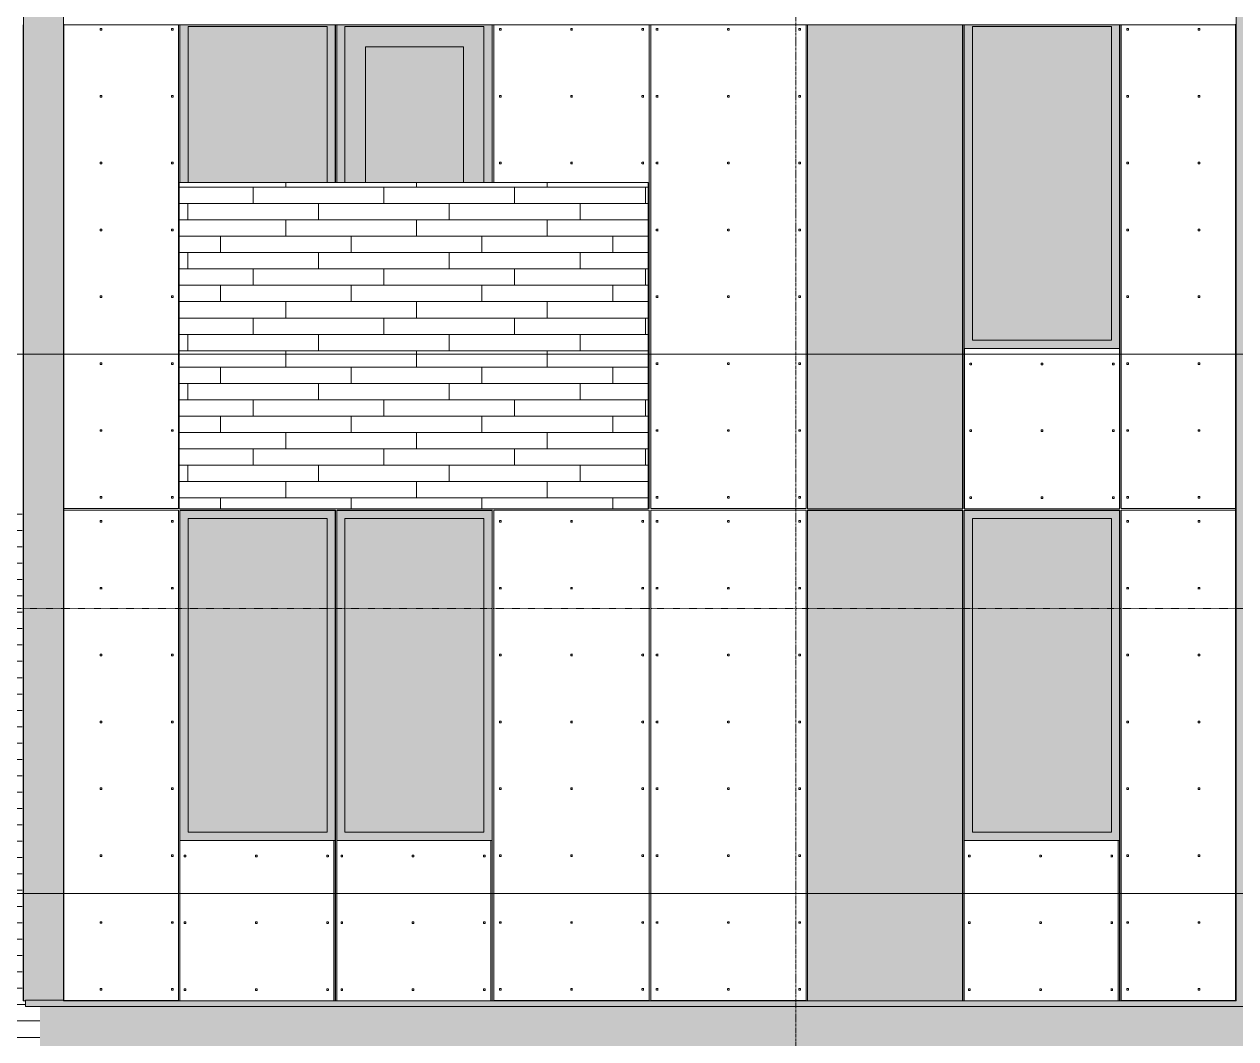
# Model space of a CAD drawing. Header units: inches. Extents: x 1750 to 7619, y -360 to 620.
# Drawn here: x 2638.4 to 2935, y 100.5 to 348.7 of the extents above; entities that cross this region are included whole.
import ezdxf

# ---------------------------------------------------------------- set-up
doc = ezdxf.new("R2010")
doc.units = ezdxf.units.IN
doc.header["$MEASUREMENT"] = 0
doc.linetypes.add('Aligning Line 1_8_', pattern=[0.25, 0.125, -0.125])
doc.linetypes.add('Grid Line 1_2_', pattern=[0.875, 0.5, -0.125, 0.125, -0.125])
for name, color, linetype, lineweight in [('0-1', 7, 'Continuous', 5), ('A-CLNG', 13, 'Continuous', 13), ('A-CLNG-1', 13, 'Continuous', 5), ('A-FLOR-LEVL-1', 51, 'Grid Line 1_2_', 9), ('A-GENM', 5, 'Continuous', 9), ('A-GLAZ', 151, 'Continuous', 13), ('A-GLAZ-1', 251, 'Continuous', 9), ('A-WALL', 113, 'Continuous', 13), ('A-WALL-PATT-1', 251, 'Continuous', 9), ('G-ANNO-SYMB', 111, 'Aligning Line 1_8_', 9), ('S-GRID-1', 1, 'Grid Line 1_2_', 9)]:
    doc.layers.add(name, color=color, linetype=linetype, lineweight=lineweight)
pattern_1 = [(0, (2678.449, 268.8), (0, 4), []), (90, (2678.449, 268.8), (-8, 8), [4, -28]), (90, (2694.449, 272.8), (-8, 8), [4, -28])]
pattern_2 = [(0, (2642.236, 0.8), (0, 4), []), (90, (2642.236, 0.8), (-8, 8), [4, -28]), (90, (2658.236, 4.8), (-8, 8), [4, -28])]

# ---------------------------------------------------------------- blocks, each defined once
blk = doc.blocks.new('CTR - 2nd Phase_rvt-1-BUILDING ELEVATION - EAST')
at = {"layer": 'A-FLOR-LEVL-1'}
for p, q in [((1814.21, 268), (4168.71, 268)), ((1814.21, 136), (4168.71, 136))]:
    blk.add_line(p, q, dxfattribs=at)
blk = doc.blocks.new('CTR - 1st Phase - Common Walls_rvt-1-BUILDING ELEVATION - EAST')
at = {"layer": 'A-FLOR-LEVL-1'}
for p, q in [((1814.21, 268), (4168.71, 268)), ((1814.21, 136), (4168.71, 136))]:
    blk.add_line(p, q, dxfattribs=at)
blk = doc.blocks.new('CTR - 1st Phase -Stairs _ Elevators_rvt-1-BUILDING ELEVATION - EAST')
at = {"layer": 'A-FLOR-LEVL-1'}
for p, q in [((1814.21, 268), (4168.71, 268)), ((1814.21, 136), (4168.71, 136))]:
    blk.add_line(p, q, dxfattribs=at)
blk = doc.blocks.new('Basic Wall _ EXT - FIBER CEMENT - LARGE - ___-2162455-BUILDING ELEVATION - EAST')
at = {"layer": 'A-WALL'}
blk.add_hatch(color=256, dxfattribs=at).paths.add_polyline_path([(2648.79, 348.55), (2934.94, 348.59), (2934.94, 348.68), (2648.11, 348.64), (2648.11, 348.55), (2648.57, 348.55)], flags=0)
for p, q in [((2648.11, 348.55), (2648.11, 348.68)), ((2648.11, 348.53), (2648.11, 348.55)), ((2648.11, 348.51), (2648.11, 348.53)), ((2648.11, 348.51), (2934.94, 348.51)), ((2934.94, 348.68), (2934.94, 348.55)), ((2934.94, 348.55), (2934.94, 348.53)), ((2934.94, 348.53), (2934.94, 348.51))]:
    blk.add_line(p, q, dxfattribs=at)
blk = doc.blocks.new('_THE_ WINDOW _ DOOR - Door - 3rd floors-2113387-BUILDING ELEVATION - EAST')
at = {"layer": 'A-GLAZ'}
for points in [[(2714.91, 310), (2716.91, 310), (2716.91, 348.12), (2750.94, 348.12), (2750.94, 310), (2752.94, 310), (2752.94, 348.51), (2714.91, 348.47), (2714.91, 343.61)], [(2748.32, 310), (2750.94, 310), (2750.94, 348.12), (2716.91, 348.12), (2716.91, 310), (2721.91, 310), (2721.91, 343.12), (2745.94, 343.12), (2745.94, 310)], [(2721.91, 310), (2745.94, 310), (2745.94, 343.12), (2721.91, 343.12), (2721.91, 319.1)]]:
    blk.add_hatch(color=256, dxfattribs=at).paths.add_polyline_path(points, flags=0)
for p, q in [((2714.91, 348.52), (2714.91, 310)), ((2716.91, 348.12), (2750.94, 348.12)), ((2716.91, 310), (2716.91, 348.12)), ((2750.94, 348.12), (2750.94, 310)), ((2752.94, 310), (2752.94, 348.53)), ((2721.91, 343.12), (2745.94, 343.12)), ((2721.91, 310), (2721.91, 343.12)), ((2745.94, 343.12), (2745.94, 310))]:
    blk.add_line(p, q, dxfattribs=at)
blk = doc.blocks.new('_THE_ WINDOW _ DOOR - Window - 3rd Floor-V1-BUILDING ELEVATION - EAST')
at = {"layer": 'A-GLAZ'}
h = blk.add_hatch(color=256, dxfattribs=at)
h.paths.add_polyline_path([(2868.51, 269.37), (2906.54, 269.37), (2906.54, 348.51), (2868.51, 348.51), (2868.51, 343.61)], flags=0)
h.paths.add_polyline_path([(2870.51, 271.37), (2870.51, 348.12), (2904.54, 348.12), (2904.54, 271.37)], flags=0)
blk.add_hatch(color=256, dxfattribs=at).paths.add_polyline_path([(2870.51, 271.37), (2904.54, 271.37), (2904.54, 348.12), (2870.51, 348.12), (2870.51, 305.4)], flags=0)
at = {"layer": 'A-GLAZ-1'}
h = blk.add_hatch(dxfattribs=at)
h.set_pattern_fill('FP_12', color=256, style=0, pattern_type=2)
h.set_pattern_definition([(0, (2908.28, 287.55), (-38.4, 120.38), [0.392, -38.007]), (0, (2908.28, 287.95), (-38.4, 120.38), [0.392, -38.007]), (0, (2908.28, 303.91), (-38.4, 120.38), [0.392, -38.007]), (0, (2908.28, 304.3), (-38.4, 120.38), [0.392, -38.007]), (0, (2908.28, 320.27), (-38.4, 120.38), [0.392, -38.007]), (0, (2908.28, 320.66), (-38.4, 120.38), [0.392, -38.007]), (0, (2908.28, 336.62), (-38.4, 120.38), [0.392, -38.007]), (0, (2908.28, 337.02), (-38.4, 120.38), [0.392, -38.007]), (0, (2908.28, 352.98), (-38.4, 120.38), [0.392, -38.007]), (0, (2908.28, 353.38), (-38.4, 120.38), [0.392, -38.007]), (0, (2908.28, 369.34), (-38.4, 120.38), [0.392, -38.007]), (0, (2908.28, 369.73), (-38.4, 120.375), [0.392, -38.007]), (0, (2908.28, 385.7), (-38.4, 120.375), [0.392, -38.007]), (0, (2908.28, 386.09), (-38.4, 120.375), [0.392, -38.007]), (0, (2908.28, 402.05), (-38.4, 120.375), [0.392, -38.007]), (0, (2908.28, 402.45), (-38.4, 120.375), [0.392, -38.007]), (0, (2925.73, 287.55), (-38.4, 120.38), [0.392, -38.007]), (0, (2925.73, 287.95), (-38.4, 120.38), [0.392, -38.007]), (0, (2925.73, 303.91), (-38.4, 120.38), [0.392, -38.007]), (0, (2925.73, 304.3), (-38.4, 120.38), [0.392, -38.007]), (0, (2925.73, 320.27), (-38.4, 120.38), [0.392, -38.007]), (0, (2925.73, 320.66), (-38.4, 120.38), [0.392, -38.007]), (0, (2925.73, 336.62), (-38.4, 120.38), [0.392, -38.007]), (0, (2925.73, 337.02), (-38.4, 120.38), [0.392, -38.007]), (0, (2925.73, 352.98), (-38.4, 120.38), [0.392, -38.007]), (0, (2925.73, 353.38), (-38.4, 120.38), [0.392, -38.007]), (0, (2925.73, 369.34), (-38.4, 120.375), [0.392, -38.007]), (0, (2925.73, 369.73), (-38.4, 120.375), [0.392, -38.007]), (0, (2925.73, 385.7), (-38.4, 120.375), [0.392, -38.007]), (0, (2925.73, 386.09), (-38.4, 120.375), [0.392, -38.007]), (0, (2925.73, 402.05), (-38.4, 120.375), [0.392, -38.007]), (0, (2925.73, 402.45), (-38.4, 120.375), [0.392, -38.007]), (0, (2943.18, 287.55), (-38.4, 120.38), [0.392, -38.007]), (0, (2943.18, 287.95), (-38.4, 120.38), [0.392, -38.007]), (0, (2943.18, 303.91), (-38.4, 120.38), [0.392, -38.007]), (0, (2943.18, 304.3), (-38.4, 120.38), [0.392, -38.007]), (0, (2943.18, 320.27), (-38.4, 120.38), [0.392, -38.007]), (0, (2943.18, 320.66), (-38.4, 120.38), [0.392, -38.007]), (0, (2943.18, 336.62), (-38.4, 120.38), [0.392, -38.007]), (0, (2943.18, 337.02), (-38.4, 120.38), [0.392, -38.007]), (0, (2943.18, 352.98), (-38.4, 120.38), [0.392, -38.007]), (0, (2943.18, 353.38), (-38.4, 120.38), [0.392, -38.007]), (0, (2943.18, 369.34), (-38.4, 120.375), [0.392, -38.007]), (0, (2943.18, 369.73), (-38.4, 120.375), [0.392, -38.007]), (0, (2943.18, 385.7), (-38.4, 120.375), [0.392, -38.007]), (0, (2943.18, 386.09), (-38.4, 120.375), [0.392, -38.007]), (0, (2943.18, 402.05), (-38.4, 120.375), [0.392, -38.007]), (0, (2943.18, 402.45), (-38.4, 120.375), [0.392, -38.007]), (90, (2906.536, 285), (-38.4, 2e-15), [120, -0.375]), (90, (2906.91, 285), (-38.4, 2e-15), [120, -0.375]), (90, (2908.277, 287.554), (-38.4, 2e-15), [0.392, -119.982]), (90, (2908.277, 303.91), (-38.4, 2e-15), [0.392, -119.982]), (90, (2908.277, 320.268), (-38.4, 2e-15), [0.392, -119.982]), (90, (2908.277, 336.625), (-38.4, 2e-15), [0.392, -119.982]), (90, (2908.277, 352.982), (-38.4, 2e-15), [0.392, -119.982]), (90, (2908.277, 369.34), (-38.4, 2e-15), [0.392, -119.982]), (90, (2908.277, 385.697), (-38.4, 2e-15), [0.392, -119.982]), (90, (2908.277, 402.054), (-38.4, 2e-15), [0.392, -119.982]), (90, (2908.67, 287.554), (-38.4, 2e-15), [0.392, -119.982]), (90, (2908.67, 303.91), (-38.4, 2e-15), [0.392, -119.982]), (90, (2908.67, 320.268), (-38.4, 2e-15), [0.392, -119.982]), (90, (2908.67, 336.625), (-38.4, 2e-15), [0.392, -119.982]), (90, (2908.67, 352.982), (-38.4, 2e-15), [0.392, -119.982]), (90, (2908.67, 369.34), (-38.4, 2e-15), [0.392, -119.982]), (90, (2908.67, 385.697), (-38.4, 2e-15), [0.392, -119.982]), (90, (2908.67, 402.054), (-38.4, 2e-15), [0.392, -119.982]), (90, (2925.727, 287.554), (-38.4, 2e-15), [0.392, -119.982]), (90, (2925.727, 303.91), (-38.4, 2e-15), [0.392, -119.982]), (90, (2925.727, 320.268), (-38.4, 2e-15), [0.392, -119.982]), (90, (2925.727, 336.625), (-38.4, 2e-15), [0.392, -119.982]), (90, (2925.727, 352.982), (-38.4, 2e-15), [0.392, -119.982]), (90, (2925.727, 369.34), (-38.4, 2e-15), [0.392, -119.982]), (90, (2925.727, 385.697), (-38.4, 2e-15), [0.392, -119.982]), (90, (2925.727, 402.054), (-38.4, 2e-15), [0.392, -119.982]), (90, (2926.12, 287.554), (-38.4, 2e-15), [0.392, -119.982]), (90, (2926.12, 303.91), (-38.4, 2e-15), [0.392, -119.982]), (90, (2926.12, 320.268), (-38.4, 2e-15), [0.392, -119.982]), (90, (2926.12, 336.625), (-38.4, 2e-15), [0.392, -119.982]), (90, (2926.12, 352.982), (-38.4, 2e-15), [0.392, -119.982]), (90, (2926.12, 369.34), (-38.4, 2e-15), [0.392, -119.982]), (90, (2926.12, 385.697), (-38.4, 2e-15), [0.392, -119.982]), (90, (2926.12, 402.054), (-38.4, 2e-15), [0.392, -119.982]), (90, (2943.177, 287.554), (-38.4, 2e-15), [0.392, -119.982]), (90, (2943.177, 303.91), (-38.4, 2e-15), [0.392, -119.982]), (90, (2943.177, 320.268), (-38.4, 2e-15), [0.392, -119.982]), (90, (2943.177, 336.625), (-38.4, 2e-15), [0.392, -119.982]), (90, (2943.177, 352.982), (-38.4, 2e-15), [0.392, -119.982]), (90, (2943.177, 369.34), (-38.4, 2e-15), [0.392, -119.982]), (90, (2943.177, 385.697), (-38.4, 2e-15), [0.392, -119.982]), (90, (2943.177, 402.054), (-38.4, 2e-15), [0.392, -119.982]), (90, (2943.57, 287.554), (-38.4, 2e-15), [0.392, -119.982]), (90, (2943.57, 303.91), (-38.4, 2e-15), [0.392, -119.982]), (90, (2943.57, 320.268), (-38.4, 2e-15), [0.392, -119.982]), (90, (2943.57, 336.625), (-38.4, 2e-15), [0.392, -119.982]), (90, (2943.57, 352.982), (-38.4, 2e-15), [0.392, -119.982]), (90, (2943.57, 369.34), (-38.4, 2e-15), [0.392, -119.982]), (90, (2943.57, 385.697), (-38.4, 2e-15), [0.392, -119.982]), (90, (2943.57, 402.054), (-38.4, 2e-15), [0.392, -119.982]), (180, (2944.94, 284.62), (-38.4, 120.38), [38.025, -0.375]), (180, (2944.94, 285), (-38.4, 120.38), [38.025, -0.375])])
h.paths.add_polyline_path([(2906.45, 230.12), (2906.54, 230.12), (2906.54, 269.37), (2868.51, 269.37), (2868.51, 230.12), (2892.8, 230.12)], flags=0)
at = {"layer": 'A-GLAZ'}
for p, q in [((2868.51, 348.52), (2868.51, 269.37)), ((2870.51, 271.37), (2870.51, 348.12)), ((2870.51, 348.12), (2904.54, 348.12)), ((2904.54, 348.12), (2904.54, 271.37)), ((2906.54, 269.37), (2906.54, 348.52)), ((2904.54, 271.37), (2870.51, 271.37)), ((2868.51, 269.37), (2906.54, 269.37)), ((2868.51, 269.37), (2868.51, 230.12)), ((2906.54, 230.12), (2906.54, 269.37)), ((2868.51, 230.12), (2906.54, 230.12))]:
    blk.add_line(p, q, dxfattribs=at)
blk = doc.blocks.new('_THE_ WINDOW _ DOOR - hvac panel - 3rd floor-2113390-BUILDING ELEVATION - EAST')
at = {"layer": 'A-GLAZ-1'}
h = blk.add_hatch(dxfattribs=at)
h.set_pattern_fill('FP_15', color=256, style=0, pattern_type=2)
h.set_pattern_definition([(0, (2855.324, 294.812), (1, 1), [0.5, -1.5]), (90, (2855.574, 294.562), (-1, 1), [0.5, -1.5])])
h.paths.add_polyline_path([(2868.14, 230.12), (2868.14, 348.51), (2830.11, 348.51), (2830.11, 230.12), (2856.42, 230.12)], flags=0)
at = {"layer": 'A-GLAZ'}
for p, q in [((2830.11, 348.53), (2830.11, 230.12)), ((2868.14, 230.12), (2868.14, 348.52)), ((2830.11, 230.12), (2868.14, 230.12))]:
    blk.add_line(p, q, dxfattribs=at)
blk = doc.blocks.new('_THE_ WINDOW _ DOOR - hvac panel - 2nd floor-2113875-BUILDING ELEVATION - EAST')
at = {"layer": 'A-GLAZ-1'}
h = blk.add_hatch(dxfattribs=at)
h.set_pattern_fill('FP_18', color=256, style=0, pattern_type=2)
h.set_pattern_definition([(180, (2842.923, 174.437), (-1, 1), [0.5, -1.5]), (90, (2842.673, 174.187), (1, 1), [0.5, -1.5])])
h.paths.add_polyline_path([(2830.11, 109.75), (2868.14, 109.75), (2868.14, 229.75), (2830.11, 229.75), (2830.11, 109.87)], flags=0)
at = {"layer": 'A-GLAZ'}
for p, q in [((2830.11, 109.75), (2830.11, 229.75)), ((2868.14, 229.75), (2830.11, 229.75)), ((2868.14, 229.75), (2868.14, 109.75)), ((2868.14, 109.75), (2830.11, 109.75))]:
    blk.add_line(p, q, dxfattribs=at)
blk = doc.blocks.new('_THE_ WINDOW _ DOOR - Window - 2nd Floor-2113388-BUILDING ELEVATION - EAST')
at = {"layer": 'A-GLAZ'}
h = blk.add_hatch(color=256, dxfattribs=at)
h.paths.add_polyline_path([(2409.34, 149), (2445.36, 149), (2445.36, 229.75), (2407.34, 229.75), (2407.34, 149)], flags=0)
h.paths.add_polyline_path([(2409.34, 151), (2409.34, 227.75), (2443.36, 227.75), (2443.36, 151)], flags=0)
blk.add_hatch(color=256, dxfattribs=at).paths.add_polyline_path([(2409.34, 151), (2443.36, 151), (2443.36, 227.75), (2409.34, 227.75), (2409.34, 160.24)], flags=0)
at = {"layer": 'A-GLAZ-1'}
h = blk.add_hatch(dxfattribs=at)
h.set_pattern_fill('FP_17', color=256, style=0, pattern_type=2)
h.set_pattern_definition([(0, (2447.1, 167.18), (-38.4, 120.38), [0.392, -38.007]), (0, (2447.1, 167.57), (-38.4, 120.38), [0.392, -38.007]), (0, (2447.1, 183.54), (-38.4, 120.38), [0.392, -38.007]), (0, (2447.1, 183.93), (-38.4, 120.38), [0.392, -38.007]), (0, (2447.1, 199.89), (-38.4, 120.38), [0.392, -38.007]), (0, (2447.1, 200.29), (-38.4, 120.38), [0.392, -38.007]), (0, (2447.1, 216.25), (-38.4, 120.38), [0.392, -38.007]), (0, (2447.1, 216.64), (-38.4, 120.38), [0.392, -38.007]), (0, (2447.1, 232.61), (-38.4, 120.38), [0.392, -38.007]), (0, (2447.1, 233), (-38.4, 120.38), [0.392, -38.007]), (0, (2447.1, 248.96), (-38.4, 120.38), [0.392, -38.007]), (0, (2447.1, 249.36), (-38.4, 120.375), [0.392, -38.007]), (0, (2447.1, 265.32), (-38.4, 120.375), [0.392, -38.007]), (0, (2447.1, 265.71), (-38.4, 120.375), [0.392, -38.007]), (0, (2447.1, 281.68), (-38.4, 120.375), [0.392, -38.007]), (0, (2447.1, 282.07), (-38.4, 120.375), [0.392, -38.007]), (0, (2464.55, 167.18), (-38.4, 120.38), [0.392, -38.007]), (0, (2464.55, 167.57), (-38.4, 120.38), [0.392, -38.007]), (0, (2464.55, 183.54), (-38.4, 120.38), [0.392, -38.007]), (0, (2464.55, 183.93), (-38.4, 120.38), [0.392, -38.007]), (0, (2464.55, 199.89), (-38.4, 120.38), [0.392, -38.007]), (0, (2464.55, 200.29), (-38.4, 120.38), [0.392, -38.007]), (0, (2464.55, 216.25), (-38.4, 120.38), [0.392, -38.007]), (0, (2464.55, 216.64), (-38.4, 120.38), [0.392, -38.007]), (0, (2464.55, 232.61), (-38.4, 120.38), [0.392, -38.007]), (0, (2464.55, 233), (-38.4, 120.38), [0.392, -38.007]), (0, (2464.55, 248.96), (-38.4, 120.375), [0.392, -38.007]), (0, (2464.55, 249.36), (-38.4, 120.375), [0.392, -38.007]), (0, (2464.55, 265.32), (-38.4, 120.375), [0.392, -38.007]), (0, (2464.55, 265.71), (-38.4, 120.375), [0.392, -38.007]), (0, (2464.55, 281.68), (-38.4, 120.375), [0.392, -38.007]), (0, (2464.55, 282.07), (-38.4, 120.375), [0.392, -38.007]), (0, (2482, 167.18), (-38.4, 120.38), [0.392, -38.007]), (0, (2482, 167.57), (-38.4, 120.38), [0.392, -38.007]), (0, (2482, 183.54), (-38.4, 120.38), [0.392, -38.007]), (0, (2482, 183.93), (-38.4, 120.38), [0.392, -38.007]), (0, (2482, 199.89), (-38.4, 120.38), [0.392, -38.007]), (0, (2482, 200.29), (-38.4, 120.38), [0.392, -38.007]), (0, (2482, 216.25), (-38.4, 120.38), [0.392, -38.007]), (0, (2482, 216.64), (-38.4, 120.38), [0.392, -38.007]), (0, (2482, 232.61), (-38.4, 120.38), [0.392, -38.007]), (0, (2482, 233), (-38.4, 120.38), [0.392, -38.007]), (0, (2482, 248.96), (-38.4, 120.375), [0.392, -38.007]), (0, (2482, 249.36), (-38.4, 120.375), [0.392, -38.007]), (0, (2482, 265.32), (-38.4, 120.375), [0.392, -38.007]), (0, (2482, 265.71), (-38.4, 120.375), [0.392, -38.007]), (0, (2482, 281.68), (-38.4, 120.375), [0.392, -38.007]), (0, (2482, 282.07), (-38.4, 120.375), [0.392, -38.007]), (90, (2445.36, 164.625), (-38.4, 2e-15), [120, -0.375]), (90, (2445.736, 164.625), (-38.4, 2e-15), [120, -0.375]), (90, (2447.102, 167.18), (-38.4, 2e-15), [0.392, -119.982]), (90, (2447.102, 183.536), (-38.4, 2e-15), [0.392, -119.982]), (90, (2447.102, 199.893), (-38.4, 2e-15), [0.392, -119.982]), (90, (2447.102, 216.25), (-38.4, 2e-15), [0.392, -119.982]), (90, (2447.102, 232.607), (-38.4, 2e-15), [0.392, -119.982]), (90, (2447.102, 248.964), (-38.4, 2e-15), [0.392, -119.982]), (90, (2447.102, 265.322), (-38.4, 2e-15), [0.392, -119.982]), (90, (2447.102, 281.68), (-38.4, 2e-15), [0.392, -119.982]), (90, (2447.495, 167.18), (-38.4, 2e-15), [0.392, -119.982]), (90, (2447.495, 183.536), (-38.4, 2e-15), [0.392, -119.982]), (90, (2447.495, 199.893), (-38.4, 2e-15), [0.392, -119.982]), (90, (2447.495, 216.25), (-38.4, 2e-15), [0.392, -119.982]), (90, (2447.495, 232.607), (-38.4, 2e-15), [0.392, -119.982]), (90, (2447.495, 248.964), (-38.4, 2e-15), [0.392, -119.982]), (90, (2447.495, 265.322), (-38.4, 2e-15), [0.392, -119.982]), (90, (2447.495, 281.68), (-38.4, 2e-15), [0.392, -119.982]), (90, (2464.552, 167.18), (-38.4, 2e-15), [0.392, -119.982]), (90, (2464.552, 183.536), (-38.4, 2e-15), [0.392, -119.982]), (90, (2464.552, 199.893), (-38.4, 2e-15), [0.392, -119.982]), (90, (2464.552, 216.25), (-38.4, 2e-15), [0.392, -119.982]), (90, (2464.552, 232.607), (-38.4, 2e-15), [0.392, -119.982]), (90, (2464.552, 248.964), (-38.4, 2e-15), [0.392, -119.982]), (90, (2464.552, 265.322), (-38.4, 2e-15), [0.392, -119.982]), (90, (2464.552, 281.68), (-38.4, 2e-15), [0.392, -119.982]), (90, (2464.945, 167.18), (-38.4, 2e-15), [0.392, -119.982]), (90, (2464.945, 183.536), (-38.4, 2e-15), [0.392, -119.982]), (90, (2464.945, 199.893), (-38.4, 2e-15), [0.392, -119.982]), (90, (2464.945, 216.25), (-38.4, 2e-15), [0.392, -119.982]), (90, (2464.945, 232.607), (-38.4, 2e-15), [0.392, -119.982]), (90, (2464.945, 248.964), (-38.4, 2e-15), [0.392, -119.982]), (90, (2464.945, 265.322), (-38.4, 2e-15), [0.392, -119.982]), (90, (2464.945, 281.68), (-38.4, 2e-15), [0.392, -119.982]), (90, (2482.002, 167.18), (-38.4, 2e-15), [0.392, -119.982]), (90, (2482.002, 183.536), (-38.4, 2e-15), [0.392, -119.982]), (90, (2482.002, 199.893), (-38.4, 2e-15), [0.392, -119.982]), (90, (2482.002, 216.25), (-38.4, 2e-15), [0.392, -119.982]), (90, (2482.002, 232.607), (-38.4, 2e-15), [0.392, -119.982]), (90, (2482.002, 248.964), (-38.4, 2e-15), [0.392, -119.982]), (90, (2482.002, 265.322), (-38.4, 2e-15), [0.392, -119.982]), (90, (2482.002, 281.68), (-38.4, 2e-15), [0.392, -119.982]), (90, (2482.395, 167.18), (-38.4, 2e-15), [0.392, -119.982]), (90, (2482.395, 183.536), (-38.4, 2e-15), [0.392, -119.982]), (90, (2482.395, 199.893), (-38.4, 2e-15), [0.392, -119.982]), (90, (2482.395, 216.25), (-38.4, 2e-15), [0.392, -119.982]), (90, (2482.395, 232.607), (-38.4, 2e-15), [0.392, -119.982]), (90, (2482.395, 248.964), (-38.4, 2e-15), [0.392, -119.982]), (90, (2482.395, 265.322), (-38.4, 2e-15), [0.392, -119.982]), (90, (2482.395, 281.68), (-38.4, 2e-15), [0.392, -119.982]), (180, (2483.76, 164.25), (-38.4, 120.38), [38.025, -0.375]), (180, (2483.76, 164.62), (-38.4, 120.38), [38.025, -0.375])])
h.paths.add_polyline_path([(2417.44, 109.75), (2445.36, 109.75), (2445.36, 149), (2407.34, 149), (2407.34, 109.75)], flags=0)
at = {"layer": 'A-GLAZ'}
for p, q in [((2445.36, 229.75), (2407.34, 229.75)), ((2407.34, 229.75), (2407.34, 149)), ((2445.36, 149), (2445.36, 229.75)), ((2409.34, 151), (2409.34, 227.75)), ((2409.34, 227.75), (2443.36, 227.75)), ((2443.36, 227.75), (2443.36, 151)), ((2407.34, 149), (2445.36, 149)), ((2407.34, 149), (2407.34, 109.75)), ((2443.36, 151), (2409.34, 151)), ((2445.36, 109.75), (2445.36, 149)), ((2407.34, 109.75), (2445.36, 109.75))]:
    blk.add_line(p, q, dxfattribs=at)
blk = doc.blocks.new('_THE_ WINDOW _ DOOR - Window - 3rd Floor-V17-BUILDING ELEVATION - EAST')
at = {"layer": 'A-GLAZ'}
for points in [[(2678.51, 310), (2678.51, 348.12), (2712.54, 348.12), (2712.54, 310), (2714.54, 310), (2714.54, 348.51), (2676.51, 348.51), (2676.51, 310), (2677.54, 310)], [(2678.51, 310), (2712.54, 310), (2712.54, 348.12), (2678.51, 348.12), (2678.51, 343.61)]]:
    blk.add_hatch(color=256, dxfattribs=at).paths.add_polyline_path(points, flags=0)
for p, q in [((2676.51, 348.52), (2676.51, 310)), ((2678.51, 310), (2678.51, 348.12)), ((2678.51, 348.12), (2712.54, 348.12)), ((2712.54, 348.12), (2712.54, 310)), ((2714.54, 310), (2714.54, 348.52))]:
    blk.add_line(p, q, dxfattribs=at)
blk = doc.blocks.new('Family1 - SCUPPER-2150811-BUILDING ELEVATION - EAST')
at = {"layer": 'A-GENM'}
for points in [[(2638.11, 401.5), (2638.24, 401.5), (2638.24, 418.54), (2638.11, 418.54), (2638.11, 403)], [(2638.24, 401.5), (2647.99, 401.5), (2647.99, 418.54), (2638.24, 418.54), (2638.24, 401.5)], [(2648.11, 401.5), (2648.11, 418.54), (2647.99, 418.54), (2647.99, 401.5)], [(2638.24, 109.75), (2638.24, 395.5), (2638.11, 395.5), (2638.11, 109.75)], [(2638.67, 109.75), (2638.67, 109.87), (2647.99, 109.87), (2647.99, 395.5), (2638.24, 395.5), (2638.24, 109.75)], [(2647.99, 109.75), (2648.11, 109.78), (2648.11, 395.5), (2647.99, 395.5), (2647.99, 109.78)]]:
    blk.add_hatch(color=256, dxfattribs=at).paths.add_polyline_path(points, flags=0)
h = blk.add_hatch(color=256, dxfattribs=at)
h.paths.add_polyline_path([(2638.11, 395.5), (2648.11, 395.5), (2648.11, 401.5), (2638.11, 401.5), (2638.11, 395.62)], flags=0)
h.paths.add_polyline_path([(2647.99, 395.62), (2638.24, 395.62), (2638.24, 401.37), (2647.99, 401.37)], flags=0)
for p, q in [((2638.11, 418.54), (2638.11, 401.5)), ((2638.24, 418.54), (2638.24, 401.5)), ((2647.99, 418.54), (2647.99, 401.5)), ((2648.11, 418.54), (2648.11, 401.5)), ((2638.11, 401.5), (2638.11, 395.5)), ((2648.11, 401.5), (2638.11, 401.5)), ((2638.24, 401.37), (2647.99, 401.37)), ((2638.24, 395.62), (2638.24, 401.37)), ((2647.99, 401.37), (2647.99, 395.62)), ((2648.11, 395.5), (2648.11, 401.5)), ((2638.11, 395.5), (2638.11, 353)), ((2638.11, 395.5), (2648.11, 395.5)), ((2647.99, 395.62), (2638.24, 395.62)), ((2638.24, 395.5), (2638.24, 109.75)), ((2647.99, 395.5), (2647.99, 109.75)), ((2648.11, 395.5), (2648.11, 353)), ((2638.11, 348.52), (2638.11, 109.75)), ((2648.11, 348.52), (2648.11, 109.75)), ((2638.24, 109.75), (2638.11, 109.75)), ((2638.67, 109.75), (2638.24, 109.75)), ((2648.11, 109.75), (2647.99, 109.75))]:
    blk.add_line(p, q, dxfattribs=at)
blk = doc.blocks.new('Family1 - SCUPPER-V21-BUILDING ELEVATION - EAST')
at = {"layer": 'A-GENM'}
for points in [[(2369.44, 401.5), (2369.44, 418.54), (2369.31, 418.54), (2369.31, 401.5)], [(2369.44, 401.5), (2379.19, 401.5), (2379.19, 418.54), (2369.44, 418.54), (2369.44, 403)], [(2379.19, 401.5), (2379.31, 401.5), (2379.31, 418.54), (2379.19, 418.54), (2379.19, 401.75)], [(2369.44, 109.75), (2369.44, 395.5), (2369.31, 395.5), (2369.31, 109.75)], [(2369.44, 109.87), (2379.19, 109.87), (2379.19, 395.5), (2369.44, 395.5), (2369.44, 112)], [(2379.31, 109.75), (2379.31, 395.5), (2379.19, 395.5), (2379.19, 109.75)]]:
    blk.add_hatch(color=256, dxfattribs=at).paths.add_polyline_path(points, flags=0)
h = blk.add_hatch(color=256, dxfattribs=at)
h.paths.add_polyline_path([(2369.31, 395.5), (2379.31, 395.5), (2379.31, 401.5), (2369.31, 401.5), (2369.31, 395.62)], flags=0)
h.paths.add_polyline_path([(2379.19, 395.62), (2369.44, 395.62), (2369.44, 401.37), (2379.19, 401.37)], flags=0)
for p, q in [((2369.31, 418.54), (2369.31, 401.5)), ((2369.44, 418.54), (2369.44, 401.5)), ((2379.19, 418.54), (2379.19, 401.5)), ((2379.31, 418.54), (2379.31, 401.5)), ((2369.31, 401.5), (2369.31, 395.5)), ((2379.31, 401.5), (2369.31, 401.5)), ((2369.44, 401.37), (2379.19, 401.37)), ((2369.44, 395.62), (2369.44, 401.37)), ((2379.19, 401.37), (2379.19, 395.62)), ((2379.31, 395.5), (2379.31, 401.5)), ((2369.31, 395.5), (2369.31, 353)), ((2369.31, 395.5), (2379.31, 395.5)), ((2379.19, 395.62), (2369.44, 395.62)), ((2369.44, 395.5), (2369.44, 109.75)), ((2379.19, 395.5), (2379.19, 109.75)), ((2379.31, 395.5), (2379.31, 353)), ((2369.31, 348.52), (2369.31, 109.75)), ((2379.31, 348.52), (2379.31, 109.75)), ((2369.44, 109.75), (2369.31, 109.75)), ((2379.31, 109.75), (2379.19, 109.75))]:
    blk.add_line(p, q, dxfattribs=at)

msp = doc.modelspace()

# ---------------------------------------------------------------- hatches: boundary and pattern name
at = {"layer": 'A-CLNG-1'}
msp.add_hatch(color=256, dxfattribs=at).paths.add_polyline_path([(3840.8635, 108.375), (3860.4737, 108.375), (3860.4737, 109.75), (3559.2112, 109.75), (3559.2112, 109.875), (3549.4612, 109.875), (3549.4612, 109.75), (3300.7862, 109.75), (3300.7862, 109.875), (3291.0362, 109.875), (3291.0362, 109.75), (2944.8112, 109.75), (2944.8112, 109.875), (2935.0612, 109.875), (2935.0612, 109.75), (2647.9862, 109.7898), (2647.9862, 109.875), (2638.6737, 109.875), (2638.6737, 108.375), (3839.1281, 108.375)], flags=0)
at = {"layer": 'A-WALL-PATT-1'}
h = msp.add_hatch(dxfattribs=at)
h.set_pattern_fill('FP_2', color=256, style=0, pattern_type=2)
h.set_pattern_definition([(0, (3868.28, 112.3), (-38.4, 120.375), [0.392, -38.007]), (0, (3868.28, 112.7), (-38.4, 120.375), [0.392, -38.007]), (0, (3868.28, 128.66), (-38.4, 120.375), [0.392, -38.007]), (0, (3868.28, 129.05), (-38.4, 120.375), [0.392, -38.007]), (0, (3868.28, 145.02), (-38.4, 120.375), [0.392, -38.007]), (0, (3868.28, 145.41), (-38.4, 120.375), [0.392, -38.007]), (0, (3868.28, 161.38), (-38.4, 120.375), [0.392, -38.007]), (0, (3868.28, 161.77), (-38.4, 120.375), [0.392, -38.007]), (0, (3868.28, 177.73), (-38.4, 120.375), [0.392, -38.007]), (0, (3868.28, 178.12), (-38.4, 120.375), [0.392, -38.007]), (0, (3868.28, 194.09), (-38.4, 120.375), [0.392, -38.007]), (0, (3868.28, 194.48), (-38.4, 120.375), [0.392, -38.007]), (0, (3868.28, 210.45), (-38.4, 120.375), [0.392, -38.007]), (0, (3868.28, 210.84), (-38.4, 120.375), [0.392, -38.007]), (0, (3868.28, 226.8), (-38.4, 120.375), [0.392, -38.007]), (0, (3868.28, 227.2), (-38.4, 120.375), [0.392, -38.007]), (0, (3885.73, 112.3), (-38.4, 120.375), [0.392, -38.007]), (0, (3885.73, 112.7), (-38.4, 120.375), [0.392, -38.007]), (0, (3885.73, 128.66), (-38.4, 120.375), [0.392, -38.007]), (0, (3885.73, 129.05), (-38.4, 120.375), [0.392, -38.007]), (0, (3885.73, 145.02), (-38.4, 120.375), [0.392, -38.007]), (0, (3885.73, 145.41), (-38.4, 120.375), [0.392, -38.007]), (0, (3885.73, 161.38), (-38.4, 120.375), [0.392, -38.007]), (0, (3885.73, 161.77), (-38.4, 120.375), [0.392, -38.007]), (0, (3885.73, 177.73), (-38.4, 120.375), [0.392, -38.007]), (0, (3885.73, 178.12), (-38.4, 120.375), [0.392, -38.007]), (0, (3885.73, 194.09), (-38.4, 120.375), [0.392, -38.007]), (0, (3885.73, 194.48), (-38.4, 120.375), [0.392, -38.007]), (0, (3885.73, 210.45), (-38.4, 120.375), [0.392, -38.007]), (0, (3885.73, 210.84), (-38.4, 120.375), [0.392, -38.007]), (0, (3885.73, 226.8), (-38.4, 120.375), [0.392, -38.007]), (0, (3885.73, 227.2), (-38.4, 120.375), [0.392, -38.007]), (0, (3903.18, 112.3), (-38.4, 120.375), [0.392, -38.007]), (0, (3903.18, 112.7), (-38.4, 120.375), [0.392, -38.007]), (0, (3903.18, 128.66), (-38.4, 120.375), [0.392, -38.007]), (0, (3903.18, 129.05), (-38.4, 120.375), [0.392, -38.007]), (0, (3903.18, 145.02), (-38.4, 120.375), [0.392, -38.007]), (0, (3903.18, 145.41), (-38.4, 120.375), [0.392, -38.007]), (0, (3903.18, 161.38), (-38.4, 120.375), [0.392, -38.007]), (0, (3903.18, 161.77), (-38.4, 120.375), [0.392, -38.007]), (0, (3903.18, 177.73), (-38.4, 120.375), [0.392, -38.007]), (0, (3903.18, 178.12), (-38.4, 120.375), [0.392, -38.007]), (0, (3903.18, 194.09), (-38.4, 120.375), [0.392, -38.007]), (0, (3903.18, 194.48), (-38.4, 120.375), [0.392, -38.007]), (0, (3903.18, 210.45), (-38.4, 120.375), [0.392, -38.007]), (0, (3903.18, 210.84), (-38.4, 120.375), [0.392, -38.007]), (0, (3903.18, 226.8), (-38.4, 120.375), [0.392, -38.007]), (0, (3903.18, 227.2), (-38.4, 120.375), [0.392, -38.007]), (90, (3866.536, 109.75), (-38.4, 2e-15), [120, -0.375]), (90, (3866.91, 109.75), (-38.4, 2e-15), [120, -0.375]), (90, (3868.277, 112.304), (-38.4, 2e-15), [0.392, -119.982]), (90, (3868.277, 128.66), (-38.4, 2e-15), [0.392, -119.982]), (90, (3868.277, 145.018), (-38.4, 2e-15), [0.392, -119.982]), (90, (3868.277, 161.375), (-38.4, 2e-15), [0.392, -119.982]), (90, (3868.277, 177.732), (-38.4, 2e-15), [0.392, -119.982]), (90, (3868.277, 194.09), (-38.4, 2e-15), [0.392, -119.982]), (90, (3868.277, 210.447), (-38.4, 2e-15), [0.392, -119.982]), (90, (3868.277, 226.804), (-38.4, 2e-15), [0.392, -119.982]), (90, (3868.67, 112.304), (-38.4, 2e-15), [0.392, -119.982]), (90, (3868.67, 128.66), (-38.4, 2e-15), [0.392, -119.982]), (90, (3868.67, 145.018), (-38.4, 2e-15), [0.392, -119.982]), (90, (3868.67, 161.375), (-38.4, 2e-15), [0.392, -119.982]), (90, (3868.67, 177.732), (-38.4, 2e-15), [0.392, -119.982]), (90, (3868.67, 194.09), (-38.4, 2e-15), [0.392, -119.982]), (90, (3868.67, 210.447), (-38.4, 2e-15), [0.392, -119.982]), (90, (3868.67, 226.804), (-38.4, 2e-15), [0.392, -119.982]), (90, (3885.727, 112.304), (-38.4, 2e-15), [0.392, -119.982]), (90, (3885.727, 128.66), (-38.4, 2e-15), [0.392, -119.982]), (90, (3885.727, 145.018), (-38.4, 2e-15), [0.392, -119.982]), (90, (3885.727, 161.375), (-38.4, 2e-15), [0.392, -119.982]), (90, (3885.727, 177.732), (-38.4, 2e-15), [0.392, -119.982]), (90, (3885.727, 194.09), (-38.4, 2e-15), [0.392, -119.982]), (90, (3885.727, 210.447), (-38.4, 2e-15), [0.392, -119.982]), (90, (3885.727, 226.804), (-38.4, 2e-15), [0.392, -119.982]), (90, (3886.12, 112.304), (-38.4, 2e-15), [0.392, -119.982]), (90, (3886.12, 128.66), (-38.4, 2e-15), [0.392, -119.982]), (90, (3886.12, 145.018), (-38.4, 2e-15), [0.392, -119.982]), (90, (3886.12, 161.375), (-38.4, 2e-15), [0.392, -119.982]), (90, (3886.12, 177.732), (-38.4, 2e-15), [0.392, -119.982]), (90, (3886.12, 194.09), (-38.4, 2e-15), [0.392, -119.982]), (90, (3886.12, 210.447), (-38.4, 2e-15), [0.392, -119.982]), (90, (3886.12, 226.804), (-38.4, 2e-15), [0.392, -119.982]), (90, (3903.177, 112.304), (-38.4, 2e-15), [0.392, -119.982]), (90, (3903.177, 128.66), (-38.4, 2e-15), [0.392, -119.982]), (90, (3903.177, 145.018), (-38.4, 2e-15), [0.392, -119.982]), (90, (3903.177, 161.375), (-38.4, 2e-15), [0.392, -119.982]), (90, (3903.177, 177.732), (-38.4, 2e-15), [0.392, -119.982]), (90, (3903.177, 194.09), (-38.4, 2e-15), [0.392, -119.982]), (90, (3903.177, 210.447), (-38.4, 2e-15), [0.392, -119.982]), (90, (3903.177, 226.804), (-38.4, 2e-15), [0.392, -119.982]), (90, (3903.57, 112.304), (-38.4, 2e-15), [0.392, -119.982]), (90, (3903.57, 128.66), (-38.4, 2e-15), [0.392, -119.982]), (90, (3903.57, 145.018), (-38.4, 2e-15), [0.392, -119.982]), (90, (3903.57, 161.375), (-38.4, 2e-15), [0.392, -119.982]), (90, (3903.57, 177.732), (-38.4, 2e-15), [0.392, -119.982]), (90, (3903.57, 194.09), (-38.4, 2e-15), [0.392, -119.982]), (90, (3903.57, 210.447), (-38.4, 2e-15), [0.392, -119.982]), (90, (3903.57, 226.804), (-38.4, 2e-15), [0.392, -119.982]), (180, (3904.94, 109.38), (-38.4, 120.375), [38.025, -0.375]), (180, (3904.94, 109.75), (-38.4, 120.375), [38.025, -0.375])])
h.paths.add_polyline_path([(2648.1112, 109.75), (2676.5112, 109.75), (2676.5112, 229.75), (2714.5362, 229.75), (2714.5362, 109.75), (2714.9112, 109.75), (2714.9112, 229.75), (2752.9362, 229.75), (2752.9362, 109.75), (2830.1112, 109.75), (2830.1112, 229.75), (2868.1362, 229.75), (2868.1362, 109.75), (2868.5112, 109.75), (2868.5112, 229.75), (2906.5362, 229.75), (2906.5362, 109.75), (2934.9362, 109.75), (2934.9362, 348.5081), (2906.5362, 348.5081), (2906.5362, 230.125), (2868.5112, 230.125), (2868.5112, 348.5081), (2868.1362, 348.5081), (2868.1345, 230.125), (2830.1112, 230.125), (2830.1112, 348.5081), (2752.9362, 348.5081), (2752.9362, 310), (2791.1487, 310), (2791.1487, 230.125), (2676.3237, 230.125), (2676.3237, 310), (2676.5112, 310), (2676.5112, 348.5081), (2648.1112, 348.5081), (2648.1112, 109.7731)], flags=0)
h.paths.add_polyline_path([(2714.9112, 310), (2714.9037, 348.5081), (2714.5362, 348.5081), (2714.5362, 310), (2714.7249, 310)], flags=0)
h = msp.add_hatch(dxfattribs=at)
h.set_pattern_fill('FP_5', color=256, style=0, pattern_type=2)
h.set_pattern_definition(pattern_1)
h.paths.add_polyline_path([(2680.5737, 230.125), (2680.5737, 310), (2676.3237, 310), (2676.3237, 230.125), (2676.5112, 230.125)], flags=0)
h = msp.add_hatch(dxfattribs=at)
h.set_pattern_fill('FP_5', color=256, style=0, pattern_type=2)
h.set_pattern_definition(pattern_1)
h.paths.add_polyline_path([(2680.5737, 230.125), (2786.8987, 230.125), (2786.8987, 310), (2680.5737, 310), (2680.5737, 251.9228)], flags=0)
h = msp.add_hatch(dxfattribs=at)
h.set_pattern_fill('FP_5', color=256, style=0, pattern_type=2)
h.set_pattern_definition(pattern_1)
h.paths.add_polyline_path([(2791.1487, 230.125), (2791.1487, 310), (2786.8987, 310), (2786.8987, 230.125)], flags=0)
h = msp.add_hatch(dxfattribs=at)
h.set_pattern_fill('FP_30', color=256, style=0, pattern_type=2)
h.set_pattern_definition(pattern_2)
h.paths.add_polyline_path([(2632.3237, -4), (2632.3237, -0.75), (2632.8237, -0.75), (2632.7904, 10.5729), (2632.6742, 10.7422), (2632.5993, 10.9444), (2632.5737, 11.3785), (2632.5993, 35.3785), (2632.6742, 35.5807), (2632.7934, 35.7544), (2632.9487, 35.8877), (2633.1296, 35.9714), (2633.3237, 36), (2633.5179, 35.9714), (2633.6987, 35.8877), (2633.8541, 35.7544), (2633.9733, 35.5807), (2634.0482, 35.3785), (2634.0737, 35.1615), (2634.0482, 10.9444), (2633.9733, 10.7422), (2633.8237, 10.4588), (2633.8237, -0.75), (2642.2362, -0.75), (2642.2362, 108.375), (2638.6737, 108.375), (2638.6737, 109.75), (2637.9237, 109.75), (2637.9235, 230), (2522.7237, 230), (2522.7237, 109.75), (2521.9737, 109.75), (2521.9737, 108.375), (2518.4112, 108.375), (2518.4112, 0), (2618.7237, 0), (2621.8833, -4), (2628.4873, -4)], flags=0)
h = msp.add_hatch(dxfattribs=at)
h.set_pattern_fill('FP_30', color=256, style=0, pattern_type=2)
h.set_pattern_definition(pattern_2)
h.paths.add_polyline_path([(3616.1793, -4), (3617.1237, -4), (3617.1237, -0.75), (3617.6237, -0.7178), (3617.5904, 10.5729), (3617.4742, 10.7422), (3617.3993, 10.9444), (3617.3737, 11.3785), (3617.3993, 35.3785), (3617.4742, 35.5807), (3617.5934, 35.7544), (3617.8692, 35.9434), (3617.9296, 35.9714), (3618.1237, 36), (3618.3179, 35.9714), (3618.4987, 35.8877), (3618.6541, 35.7544), (3618.7733, 35.5807), (3618.8482, 35.3785), (3618.8737, 35.1615), (3618.8482, 10.9444), (3618.7733, 10.7422), (3618.6237, 10.4588), (3618.6237, -0.75), (3672.5987, -0.75), (3672.5987, 0.5), (3636.5112, 0.5), (3636.5112, 85.375), (3674.5362, 85.375), (3674.5362, 36), (3751.398, 36), (3751.398, 85.375), (3789.423, 85.375), (3789.423, 74.6062), (3790.6376, 75.5), (3822.1987, 72.274), (3822.1987, 108.375), (2642.2362, 108.375), (2642.2362, -0.75), (2712.5987, -0.75), (2712.5987, 4), (2710.0105, 4), (2710.0105, 34), (2712.5987, 34), (2712.5987, 36), (2753.3112, 36), (2753.3112, 58.4215), (2747.4343, 56.8187), (2753.3112, 66.3743), (2753.3112, 66.5387), (2747.1801, 56.7493), (2725.35, 50.7957), (2753.3112, 71.3702), (2753.3112, 85.375), (2791.3362, 85.375), (2791.3362, 72.1869), (2800.391, 71.2614), (2791.3362, 68.7919), (2791.3362, 36), (2830.1112, 36), (2830.1112, 85.375), (2868.1362, 85.375), (2868.1362, 36), (2908.8487, 36), (2908.8487, -0.75), (2962.8237, -0.7305), (2962.7904, 10.5729), (2962.6742, 10.7422), (2962.5993, 10.9444), (2962.5737, 11.3785), (2962.5993, 35.3785), (2962.6742, 35.5807), (2962.7934, 35.7544), (2962.9487, 35.8877), (2963.1296, 35.9714), (2963.3237, 36), (2963.5179, 35.9714), (2963.6987, 35.8877), (2963.8541, 35.7544), (2963.9733, 35.5807), (2964.0482, 35.3785), (2964.0737, 35.1615), (2964.0482, 10.9444), (2963.9733, 10.7422), (2963.8237, 10.4645), (2963.8502, -0.7438), (2964.3237, 0), (3597.8145, 0), (3607.3755, -4), (3609.6599, -4)], flags=0)
h.paths.add_polyline_path([(2659.0105, 0), (2651.0105, 0), (2651.0105, 88), (2691.0105, 88), (2691.0105, 0), (2662.2545, 0)], flags=0)
h.paths.add_polyline_path([(3396.6922, 0.5), (3367.398, 0.5), (3367.398, 85.375), (3405.423, 85.375), (3405.423, 0.5), (3400.2987, 0.5)], flags=0)
h.paths.add_polyline_path([(3549.423, 0.5), (3511.398, 0.5), (3511.398, 85.375), (3549.423, 85.375), (3549.423, 1)], flags=0)
h.paths.add_polyline_path([(3154.3239, 0.5), (3137.3112, 0.5), (3137.3112, 85.375), (3175.3362, 85.375), (3175.3362, 0.5), (3155.4723, 0.5)], flags=0)
h.paths.add_polyline_path([(3060.1362, 0.5), (3022.1112, 0.5), (3022.1112, 85.375), (3060.1362, 85.375), (3060.1362, 1)], flags=0)
h.paths.add_polyline_path([(3290.5362, 0.5), (3252.5112, 0.5), (3252.5112, 85.375), (3290.5362, 85.375), (3290.5362, 1)], flags=0)
h.paths.add_polyline_path([(3175.7112, 0.5), (3175.7112, 85.375), (3213.7362, 85.375), (3213.7362, 0.5), (3194.0887, 0.5)], flags=0)
h.paths.add_polyline_path([(3133.0105, 4), (3103.0105, 4), (3103.0105, 34), (3133.0105, 34), (3133.0105, 22.7103)], flags=0)
h.paths.add_polyline_path([(3599.2957, 4), (3587.1362, 4), (3587.1362, 34), (3617.1362, 34), (3617.1362, 4), (3616.1793, 4)], flags=0)
h.paths.add_polyline_path([(3329.1577, 4), (3312.4105, 4), (3312.4105, 34), (3342.4105, 34), (3342.4105, 4)], flags=0)
h.paths.add_polyline_path([(3789.423, 36), (3795.6376, 36), (3795.6376, 49.5), (3793.3967, 60.7046), (3789.423, 59.6209), (3789.423, 45.6316)], flags=0)
h.paths.add_polyline_path([(3797.6376, 36), (3822.1987, 36), (3822.1735, 68.5528), (3810.2747, 65.3077), (3793.8712, 73.7881), (3810.0206, 65.2384), (3794.8532, 61.1018), (3797.6376, 49.5), (3797.6376, 45.6316)], flags=0)

# ---------------------------------------------------------------- linework, layer by layer
at = {"layer": 'A-CLNG'}
for p, q in [((2638.6737, 109.875), (2647.9862, 109.875)), ((2638.6737, 108.375), (2638.6737, 109.875)), ((3860.4737, 108.375), (2638.6737, 108.375))]:
    msp.add_line(p, q, dxfattribs=at)
at = {"layer": 'A-FLOR-LEVL-1'}
for p, q in [((1814.9564, 268), (4167.9645, 268)), ((1814.9564, 136), (4167.9645, 136))]:
    msp.add_line(p, q, dxfattribs=at)
at = {"layer": 'A-WALL'}
for p, q in [((2648.1112, 348.5165), (2648.1112, 109.75)), ((2830.1112, 230.125), (2830.1112, 348.5297)), ((2868.1362, 348.5165), (2868.1362, 230.125)), ((2934.9362, 109.75), (2934.9362, 348.5165)), ((2676.3237, 230.125), (2676.3237, 310)), ((2791.1487, 310), (2676.3237, 310)), ((2791.1487, 310), (2791.1487, 230.125)), ((2868.5112, 230.125), (2868.5112, 269.375)), ((2906.5362, 269.375), (2906.5362, 230.125)), ((2676.3237, 230.125), (2791.1487, 230.125)), ((2868.1362, 230.125), (2830.1112, 230.125)), ((2830.1112, 109.75), (2830.1112, 229.75)), ((2830.1112, 229.75), (2868.1362, 229.75)), ((2868.1362, 229.75), (2868.1362, 109.75)), ((2906.5362, 230.125), (2868.5112, 230.125)), ((2676.5112, 109.75), (2676.5112, 149)), ((2714.5362, 149), (2714.5362, 109.75)), ((2714.9112, 109.75), (2714.9112, 149)), ((2752.9362, 149), (2752.9362, 109.75)), ((2868.5112, 109.75), (2868.5112, 149)), ((2906.5362, 149), (2906.5362, 109.75)), ((2648.1112, 109.75), (2676.5112, 109.75)), ((2714.5362, 109.75), (2714.9112, 109.75)), ((2752.9362, 109.75), (2830.1112, 109.75)), ((2868.1362, 109.75), (2868.5112, 109.75)), ((2906.5362, 109.75), (2934.9362, 109.75))]:
    msp.add_line(p, q, dxfattribs=at)
at = {"layer": 'G-ANNO-SYMB'}
msp.add_line((1910.9332, 205.7608), (4072.0372, 205.7608), dxfattribs=at)
at = {"layer": 'S-GRID-1'}
msp.add_line((2827.3237, -159.8356), (2827.3237, 470.5), dxfattribs=at)

# ---------------------------------------------------------------- block references
at = {"layer": '0-1'}
for name in ['CTR - 2nd Phase_rvt-1-BUILDING ELEVATION - EAST', 'CTR - 1st Phase - Common Walls_rvt-1-BUILDING ELEVATION - EAST', 'CTR - 1st Phase -Stairs _ Elevators_rvt-1-BUILDING ELEVATION - EAST']:
    msp.add_blockref(name, (0, 0), dxfattribs=at)
at = {"layer": 'A-GENM'}
for name, p in [('Family1 - SCUPPER-2150811-BUILDING ELEVATION - EAST', (0, 0)), ('Family1 - SCUPPER-V21-BUILDING ELEVATION - EAST', (565.625, 0))]:
    msp.add_blockref(name, p, dxfattribs=at)
at = {"layer": 'A-GLAZ'}
for name, p in [('_THE_ WINDOW _ DOOR - Window - 3rd Floor-V17-BUILDING ELEVATION - EAST', (0, 0)), ('_THE_ WINDOW _ DOOR - Door - 3rd floors-2113387-BUILDING ELEVATION - EAST', (0, 0)), ('_THE_ WINDOW _ DOOR - hvac panel - 3rd floor-2113390-BUILDING ELEVATION - EAST', (0, 0)), ('_THE_ WINDOW _ DOOR - Window - 3rd Floor-V1-BUILDING ELEVATION - EAST', (0, 0)), ('_THE_ WINDOW _ DOOR - Window - 2nd Floor-2113388-BUILDING ELEVATION - EAST', (269.175, 0)), ('_THE_ WINDOW _ DOOR - Window - 2nd Floor-2113388-BUILDING ELEVATION - EAST', (307.575, 0)), ('_THE_ WINDOW _ DOOR - hvac panel - 2nd floor-2113875-BUILDING ELEVATION - EAST', (0, 0)), ('_THE_ WINDOW _ DOOR - Window - 2nd Floor-2113388-BUILDING ELEVATION - EAST', (461.175, 0))]:
    msp.add_blockref(name, p, dxfattribs=at)
at = {"layer": 'A-WALL'}
msp.add_blockref('Basic Wall _ EXT - FIBER CEMENT - LARGE - ___-2162455-BUILDING ELEVATION - EAST', (0, 0), dxfattribs=at)

doc.saveas('drawing.dxf')
